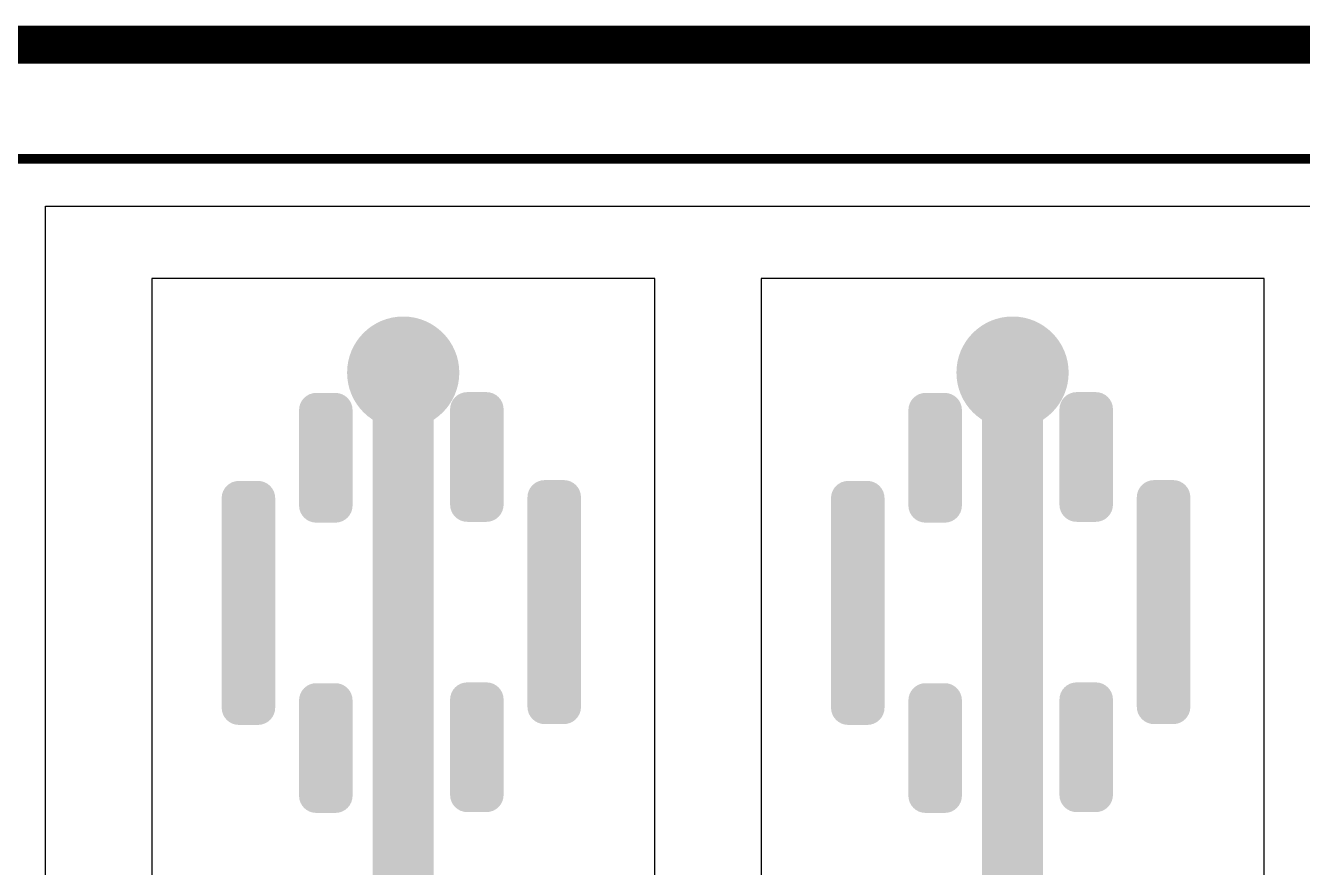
# Model space of a CAD drawing. Header units: inches. Extents: x -0.01 to 3.95, y -0.11 to 1.88.
# Drawn here: x 0.355 to 1.015, y 1.446 to 1.881 of the extents above; entities that cross this region are included whole.
import ezdxf

# ---------------------------------------------------------------- set-up
doc = ezdxf.new("R2010")
doc.units = ezdxf.units.IN
doc.header["$MEASUREMENT"] = 0
for name, color, linetype in [('Board Outline', 216, 'Continuous'), ('Bottom Layer', 5, 'Continuous'), ('Bottom Solder', 6, 'Continuous'), ('Top Layer', 1, 'Continuous'), ('Top Overlay', 2, 'Continuous'), ('Top Paste', 8, 'Continuous'), ('Top Solder', 216, 'Continuous'), ('Via Holes', 16, 'Continuous')]:
    doc.layers.add(name, color=color, linetype=linetype)

msp = doc.modelspace()

# ---------------------------------------------------------------- hatches: boundary and pattern name
at = {"layer": 'Bottom Layer'}
h = msp.add_hatch(color=5, dxfattribs=at)
edge = h.paths.add_edge_path()
edge.add_arc((0.54996, 1.70136), 0.025, 0, 360)
h = msp.add_hatch(color=5, dxfattribs=at)
edge = h.paths.add_edge_path()
edge.add_arc((0.86492, 1.70136), 0.025, 0, 360)
at = {"layer": 'Bottom Solder'}
h = msp.add_hatch(color=6, dxfattribs=at)
edge = h.paths.add_edge_path()
edge.add_arc((0.54996, 1.70136), 0.029, 0, 360)
h = msp.add_hatch(color=6, dxfattribs=at)
edge = h.paths.add_edge_path()
edge.add_arc((0.86492, 1.70136), 0.029, 0, 360)
at = {"layer": 'Top Layer'}
h = msp.add_hatch(color=1, dxfattribs=at)
edge = h.paths.add_edge_path()
edge.add_arc((0.54996, 1.70136), 0.025, 0, 360)
h = msp.add_hatch(color=1, dxfattribs=at)
edge = h.paths.add_edge_path()
edge.add_arc((0.86492, 1.70136), 0.025, 0, 360)
h = msp.add_hatch(color=1, dxfattribs=at)
edge = h.paths.add_edge_path()
edge.add_arc((0.54406, 1.70551), 0.00591, 90, 180)
edge.add_line((0.53815, 1.70551), (0.53815, 0.00472))
edge.add_arc((0.54406, 0.00472), 0.00591, 180, 270)
edge.add_line((0.54406, -0.00118), (0.55587, -0.00118))
edge.add_arc((0.55587, 0.00472), 0.00591, 270, 360)
edge.add_line((0.56177, 0.00472), (0.56177, 1.70551))
edge.add_arc((0.55587, 1.70551), 0.00591, 0, 90)
edge.add_line((0.55587, 1.71141), (0.54406, 1.71141))
h = msp.add_hatch(color=1, dxfattribs=at)
edge = h.paths.add_edge_path()
edge.add_arc((0.85902, 1.70551), 0.00591, 90, 180)
edge.add_line((0.85311, 1.70551), (0.85311, 0.00472))
edge.add_arc((0.85902, 0.00472), 0.00591, 180, 270)
edge.add_line((0.85902, -0.00118), (0.87083, -0.00118))
edge.add_arc((0.87083, 0.00472), 0.00591, 270, 360)
edge.add_line((0.87673, 0.00472), (0.87673, 1.70551))
edge.add_arc((0.87083, 1.70551), 0.00591, 0, 90)
edge.add_line((0.87083, 1.71141), (0.85902, 1.71141))
h = msp.add_hatch(color=1, dxfattribs=at)
edge = h.paths.add_edge_path()
edge.add_arc((0.50504, 1.68197), 0.00492, 90, 180)
edge.add_line((0.50012, 1.68197), (0.50012, 1.63275))
edge.add_arc((0.50504, 1.63275), 0.00492, 180, 270)
edge.add_line((0.50504, 1.62783), (0.51488, 1.62783))
edge.add_arc((0.51488, 1.63275), 0.00492, 270, 360)
edge.add_line((0.5198, 1.63275), (0.5198, 1.68197))
edge.add_arc((0.51488, 1.68197), 0.00492, 0, 90)
edge.add_line((0.51488, 1.68689), (0.50504, 1.68689))
h = msp.add_hatch(color=1, dxfattribs=at)
edge = h.paths.add_edge_path()
edge.add_arc((0.59295, 1.63317), 0.00492, 270, 360)
edge.add_line((0.59787, 1.63317), (0.59787, 1.68238))
edge.add_arc((0.59295, 1.68238), 0.00492, 0, 90)
edge.add_line((0.59295, 1.6873), (0.58311, 1.6873))
edge.add_arc((0.58311, 1.68238), 0.00492, 90, 180)
edge.add_line((0.57819, 1.68238), (0.57819, 1.63317))
edge.add_arc((0.58311, 1.63317), 0.00492, 180, 270)
edge.add_line((0.58311, 1.62824), (0.59295, 1.62824))
h = msp.add_hatch(color=1, dxfattribs=at)
edge = h.paths.add_edge_path()
edge.add_arc((0.82, 1.68197), 0.00492, 90, 180)
edge.add_line((0.81508, 1.68197), (0.81508, 1.63275))
edge.add_arc((0.82, 1.63275), 0.00492, 180, 270)
edge.add_line((0.82, 1.62783), (0.82984, 1.62783))
edge.add_arc((0.82984, 1.63275), 0.00492, 270, 360)
edge.add_line((0.83476, 1.63275), (0.83476, 1.68197))
edge.add_arc((0.82984, 1.68197), 0.00492, 0, 90)
edge.add_line((0.82984, 1.68689), (0.82, 1.68689))
h = msp.add_hatch(color=1, dxfattribs=at)
edge = h.paths.add_edge_path()
edge.add_arc((0.90791, 1.63317), 0.00492, 270, 360)
edge.add_line((0.91283, 1.63317), (0.91283, 1.68238))
edge.add_arc((0.90791, 1.68238), 0.00492, 0, 90)
edge.add_line((0.90791, 1.6873), (0.89807, 1.6873))
edge.add_arc((0.89807, 1.68238), 0.00492, 90, 180)
edge.add_line((0.89315, 1.68238), (0.89315, 1.63317))
edge.add_arc((0.89807, 1.63317), 0.00492, 180, 270)
edge.add_line((0.89807, 1.62824), (0.90791, 1.62824))
h = msp.add_hatch(color=1, dxfattribs=at)
edge = h.paths.add_edge_path()
edge.add_arc((0.46504, 1.63649), 0.00492, 90, 180)
edge.add_line((0.46012, 1.63649), (0.46012, 1.52823))
edge.add_arc((0.46504, 1.52823), 0.00492, 180, 270)
edge.add_line((0.46504, 1.5233), (0.47488, 1.5233))
edge.add_arc((0.47488, 1.52823), 0.00492, 270, 360)
edge.add_line((0.4798, 1.52823), (0.4798, 1.63649))
edge.add_arc((0.47488, 1.63649), 0.00492, 0, 90)
edge.add_line((0.47488, 1.64141), (0.46504, 1.64141))
h = msp.add_hatch(color=1, dxfattribs=at)
edge = h.paths.add_edge_path()
edge.add_arc((0.63295, 1.52864), 0.00492, 270, 360)
edge.add_line((0.63787, 1.52864), (0.63787, 1.63691))
edge.add_arc((0.63295, 1.63691), 0.00492, 0, 90)
edge.add_line((0.63295, 1.64183), (0.62311, 1.64183))
edge.add_arc((0.62311, 1.63691), 0.00492, 90, 180)
edge.add_line((0.61819, 1.63691), (0.61819, 1.52864))
edge.add_arc((0.62311, 1.52864), 0.00492, 180, 270)
edge.add_line((0.62311, 1.52372), (0.63295, 1.52372))
h = msp.add_hatch(color=1, dxfattribs=at)
edge = h.paths.add_edge_path()
edge.add_arc((0.78, 1.63649), 0.00492, 90, 180)
edge.add_line((0.77508, 1.63649), (0.77508, 1.52823))
edge.add_arc((0.78, 1.52823), 0.00492, 180, 270)
edge.add_line((0.78, 1.5233), (0.78984, 1.5233))
edge.add_arc((0.78984, 1.52823), 0.00492, 270, 360)
edge.add_line((0.79476, 1.52823), (0.79476, 1.63649))
edge.add_arc((0.78984, 1.63649), 0.00492, 0, 90)
edge.add_line((0.78984, 1.64141), (0.78, 1.64141))
h = msp.add_hatch(color=1, dxfattribs=at)
edge = h.paths.add_edge_path()
edge.add_arc((0.94791, 1.52864), 0.00492, 270, 360)
edge.add_line((0.95283, 1.52864), (0.95283, 1.63691))
edge.add_arc((0.94791, 1.63691), 0.00492, 0, 90)
edge.add_line((0.94791, 1.64183), (0.93807, 1.64183))
edge.add_arc((0.93807, 1.63691), 0.00492, 90, 180)
edge.add_line((0.93315, 1.63691), (0.93315, 1.52864))
edge.add_arc((0.93807, 1.52864), 0.00492, 180, 270)
edge.add_line((0.93807, 1.52372), (0.94791, 1.52372))
h = msp.add_hatch(color=1, dxfattribs=at)
edge = h.paths.add_edge_path()
edge.add_arc((0.50504, 1.53197), 0.00492, 90, 180)
edge.add_line((0.50012, 1.53197), (0.50012, 1.48275))
edge.add_arc((0.50504, 1.48275), 0.00492, 180, 270)
edge.add_line((0.50504, 1.47783), (0.51488, 1.47783))
edge.add_arc((0.51488, 1.48275), 0.00492, 270, 360)
edge.add_line((0.5198, 1.48275), (0.5198, 1.53197))
edge.add_arc((0.51488, 1.53197), 0.00492, 0, 90)
edge.add_line((0.51488, 1.53689), (0.50504, 1.53689))
h = msp.add_hatch(color=1, dxfattribs=at)
edge = h.paths.add_edge_path()
edge.add_arc((0.59295, 1.48317), 0.00492, 270, 360)
edge.add_line((0.59787, 1.48317), (0.59787, 1.53238))
edge.add_arc((0.59295, 1.53238), 0.00492, 0, 90)
edge.add_line((0.59295, 1.5373), (0.58311, 1.5373))
edge.add_arc((0.58311, 1.53238), 0.00492, 90, 180)
edge.add_line((0.57819, 1.53238), (0.57819, 1.48317))
edge.add_arc((0.58311, 1.48317), 0.00492, 180, 270)
edge.add_line((0.58311, 1.47824), (0.59295, 1.47824))
h = msp.add_hatch(color=1, dxfattribs=at)
edge = h.paths.add_edge_path()
edge.add_arc((0.82, 1.53197), 0.00492, 90, 180)
edge.add_line((0.81508, 1.53197), (0.81508, 1.48275))
edge.add_arc((0.82, 1.48275), 0.00492, 180, 270)
edge.add_line((0.82, 1.47783), (0.82984, 1.47783))
edge.add_arc((0.82984, 1.48275), 0.00492, 270, 360)
edge.add_line((0.83476, 1.48275), (0.83476, 1.53197))
edge.add_arc((0.82984, 1.53197), 0.00492, 0, 90)
edge.add_line((0.82984, 1.53689), (0.82, 1.53689))
h = msp.add_hatch(color=1, dxfattribs=at)
edge = h.paths.add_edge_path()
edge.add_arc((0.90791, 1.48317), 0.00492, 270, 360)
edge.add_line((0.91283, 1.48317), (0.91283, 1.53238))
edge.add_arc((0.90791, 1.53238), 0.00492, 0, 90)
edge.add_line((0.90791, 1.5373), (0.89807, 1.5373))
edge.add_arc((0.89807, 1.53238), 0.00492, 90, 180)
edge.add_line((0.89315, 1.53238), (0.89315, 1.48317))
edge.add_arc((0.89807, 1.48317), 0.00492, 180, 270)
edge.add_line((0.89807, 1.47824), (0.90791, 1.47824))
at = {"layer": 'Top Paste'}
h = msp.add_hatch(color=8, dxfattribs=at)
edge = h.paths.add_edge_path()
edge.add_arc((0.54406, 1.70551), 0.00591, 90, 180)
edge.add_line((0.53815, 1.70551), (0.53815, 0.00472))
edge.add_arc((0.54406, 0.00472), 0.00591, 180, 270)
edge.add_line((0.54406, -0.00118), (0.55587, -0.00118))
edge.add_arc((0.55587, 0.00472), 0.00591, 270, 360)
edge.add_line((0.56177, 0.00472), (0.56177, 1.70551))
edge.add_arc((0.55587, 1.70551), 0.00591, 0, 90)
edge.add_line((0.55587, 1.71141), (0.54406, 1.71141))
h = msp.add_hatch(color=8, dxfattribs=at)
edge = h.paths.add_edge_path()
edge.add_arc((0.85902, 1.70551), 0.00591, 90, 180)
edge.add_line((0.85311, 1.70551), (0.85311, 0.00472))
edge.add_arc((0.85902, 0.00472), 0.00591, 180, 270)
edge.add_line((0.85902, -0.00118), (0.87083, -0.00118))
edge.add_arc((0.87083, 0.00472), 0.00591, 270, 360)
edge.add_line((0.87673, 0.00472), (0.87673, 1.70551))
edge.add_arc((0.87083, 1.70551), 0.00591, 0, 90)
edge.add_line((0.87083, 1.71141), (0.85902, 1.71141))
h = msp.add_hatch(color=8, dxfattribs=at)
edge = h.paths.add_edge_path()
edge.add_arc((0.50504, 1.68197), 0.00492, 90, 180)
edge.add_line((0.50012, 1.68197), (0.50012, 1.63275))
edge.add_arc((0.50504, 1.63275), 0.00492, 180, 270)
edge.add_line((0.50504, 1.62783), (0.51488, 1.62783))
edge.add_arc((0.51488, 1.63275), 0.00492, 270, 360)
edge.add_line((0.5198, 1.63275), (0.5198, 1.68197))
edge.add_arc((0.51488, 1.68197), 0.00492, 0, 90)
edge.add_line((0.51488, 1.68689), (0.50504, 1.68689))
h = msp.add_hatch(color=8, dxfattribs=at)
edge = h.paths.add_edge_path()
edge.add_arc((0.59295, 1.63317), 0.00492, 270, 360)
edge.add_line((0.59787, 1.63317), (0.59787, 1.68238))
edge.add_arc((0.59295, 1.68238), 0.00492, 0, 90)
edge.add_line((0.59295, 1.6873), (0.58311, 1.6873))
edge.add_arc((0.58311, 1.68238), 0.00492, 90, 180)
edge.add_line((0.57819, 1.68238), (0.57819, 1.63317))
edge.add_arc((0.58311, 1.63317), 0.00492, 180, 270)
edge.add_line((0.58311, 1.62824), (0.59295, 1.62824))
h = msp.add_hatch(color=8, dxfattribs=at)
edge = h.paths.add_edge_path()
edge.add_arc((0.82, 1.68197), 0.00492, 90, 180)
edge.add_line((0.81508, 1.68197), (0.81508, 1.63275))
edge.add_arc((0.82, 1.63275), 0.00492, 180, 270)
edge.add_line((0.82, 1.62783), (0.82984, 1.62783))
edge.add_arc((0.82984, 1.63275), 0.00492, 270, 360)
edge.add_line((0.83476, 1.63275), (0.83476, 1.68197))
edge.add_arc((0.82984, 1.68197), 0.00492, 0, 90)
edge.add_line((0.82984, 1.68689), (0.82, 1.68689))
h = msp.add_hatch(color=8, dxfattribs=at)
edge = h.paths.add_edge_path()
edge.add_arc((0.90791, 1.63317), 0.00492, 270, 360)
edge.add_line((0.91283, 1.63317), (0.91283, 1.68238))
edge.add_arc((0.90791, 1.68238), 0.00492, 0, 90)
edge.add_line((0.90791, 1.6873), (0.89807, 1.6873))
edge.add_arc((0.89807, 1.68238), 0.00492, 90, 180)
edge.add_line((0.89315, 1.68238), (0.89315, 1.63317))
edge.add_arc((0.89807, 1.63317), 0.00492, 180, 270)
edge.add_line((0.89807, 1.62824), (0.90791, 1.62824))
h = msp.add_hatch(color=8, dxfattribs=at)
edge = h.paths.add_edge_path()
edge.add_arc((0.46504, 1.63649), 0.00492, 90, 180)
edge.add_line((0.46012, 1.63649), (0.46012, 1.52823))
edge.add_arc((0.46504, 1.52823), 0.00492, 180, 270)
edge.add_line((0.46504, 1.5233), (0.47488, 1.5233))
edge.add_arc((0.47488, 1.52823), 0.00492, 270, 360)
edge.add_line((0.4798, 1.52823), (0.4798, 1.63649))
edge.add_arc((0.47488, 1.63649), 0.00492, 0, 90)
edge.add_line((0.47488, 1.64141), (0.46504, 1.64141))
h = msp.add_hatch(color=8, dxfattribs=at)
edge = h.paths.add_edge_path()
edge.add_arc((0.63295, 1.52864), 0.00492, 270, 360)
edge.add_line((0.63787, 1.52864), (0.63787, 1.63691))
edge.add_arc((0.63295, 1.63691), 0.00492, 0, 90)
edge.add_line((0.63295, 1.64183), (0.62311, 1.64183))
edge.add_arc((0.62311, 1.63691), 0.00492, 90, 180)
edge.add_line((0.61819, 1.63691), (0.61819, 1.52864))
edge.add_arc((0.62311, 1.52864), 0.00492, 180, 270)
edge.add_line((0.62311, 1.52372), (0.63295, 1.52372))
h = msp.add_hatch(color=8, dxfattribs=at)
edge = h.paths.add_edge_path()
edge.add_arc((0.78, 1.63649), 0.00492, 90, 180)
edge.add_line((0.77508, 1.63649), (0.77508, 1.52823))
edge.add_arc((0.78, 1.52823), 0.00492, 180, 270)
edge.add_line((0.78, 1.5233), (0.78984, 1.5233))
edge.add_arc((0.78984, 1.52823), 0.00492, 270, 360)
edge.add_line((0.79476, 1.52823), (0.79476, 1.63649))
edge.add_arc((0.78984, 1.63649), 0.00492, 0, 90)
edge.add_line((0.78984, 1.64141), (0.78, 1.64141))
h = msp.add_hatch(color=8, dxfattribs=at)
edge = h.paths.add_edge_path()
edge.add_arc((0.94791, 1.52864), 0.00492, 270, 360)
edge.add_line((0.95283, 1.52864), (0.95283, 1.63691))
edge.add_arc((0.94791, 1.63691), 0.00492, 0, 90)
edge.add_line((0.94791, 1.64183), (0.93807, 1.64183))
edge.add_arc((0.93807, 1.63691), 0.00492, 90, 180)
edge.add_line((0.93315, 1.63691), (0.93315, 1.52864))
edge.add_arc((0.93807, 1.52864), 0.00492, 180, 270)
edge.add_line((0.93807, 1.52372), (0.94791, 1.52372))
h = msp.add_hatch(color=8, dxfattribs=at)
edge = h.paths.add_edge_path()
edge.add_arc((0.50504, 1.53197), 0.00492, 90, 180)
edge.add_line((0.50012, 1.53197), (0.50012, 1.48275))
edge.add_arc((0.50504, 1.48275), 0.00492, 180, 270)
edge.add_line((0.50504, 1.47783), (0.51488, 1.47783))
edge.add_arc((0.51488, 1.48275), 0.00492, 270, 360)
edge.add_line((0.5198, 1.48275), (0.5198, 1.53197))
edge.add_arc((0.51488, 1.53197), 0.00492, 0, 90)
edge.add_line((0.51488, 1.53689), (0.50504, 1.53689))
h = msp.add_hatch(color=8, dxfattribs=at)
edge = h.paths.add_edge_path()
edge.add_arc((0.59295, 1.48317), 0.00492, 270, 360)
edge.add_line((0.59787, 1.48317), (0.59787, 1.53238))
edge.add_arc((0.59295, 1.53238), 0.00492, 0, 90)
edge.add_line((0.59295, 1.5373), (0.58311, 1.5373))
edge.add_arc((0.58311, 1.53238), 0.00492, 90, 180)
edge.add_line((0.57819, 1.53238), (0.57819, 1.48317))
edge.add_arc((0.58311, 1.48317), 0.00492, 180, 270)
edge.add_line((0.58311, 1.47824), (0.59295, 1.47824))
h = msp.add_hatch(color=8, dxfattribs=at)
edge = h.paths.add_edge_path()
edge.add_arc((0.82, 1.53197), 0.00492, 90, 180)
edge.add_line((0.81508, 1.53197), (0.81508, 1.48275))
edge.add_arc((0.82, 1.48275), 0.00492, 180, 270)
edge.add_line((0.82, 1.47783), (0.82984, 1.47783))
edge.add_arc((0.82984, 1.48275), 0.00492, 270, 360)
edge.add_line((0.83476, 1.48275), (0.83476, 1.53197))
edge.add_arc((0.82984, 1.53197), 0.00492, 0, 90)
edge.add_line((0.82984, 1.53689), (0.82, 1.53689))
h = msp.add_hatch(color=8, dxfattribs=at)
edge = h.paths.add_edge_path()
edge.add_arc((0.90791, 1.48317), 0.00492, 270, 360)
edge.add_line((0.91283, 1.48317), (0.91283, 1.53238))
edge.add_arc((0.90791, 1.53238), 0.00492, 0, 90)
edge.add_line((0.90791, 1.5373), (0.89807, 1.5373))
edge.add_arc((0.89807, 1.53238), 0.00492, 90, 180)
edge.add_line((0.89315, 1.53238), (0.89315, 1.48317))
edge.add_arc((0.89807, 1.48317), 0.00492, 180, 270)
edge.add_line((0.89807, 1.47824), (0.90791, 1.47824))
at = {"layer": 'Top Solder'}
h = msp.add_hatch(color=216, dxfattribs=at)
edge = h.paths.add_edge_path()
edge.add_arc((0.54996, 1.70136), 0.029, 0, 360)
h = msp.add_hatch(color=216, dxfattribs=at)
edge = h.paths.add_edge_path()
edge.add_arc((0.86492, 1.70136), 0.029, 0, 360)
h = msp.add_hatch(color=216, dxfattribs=at)
edge = h.paths.add_edge_path()
edge.add_arc((0.54406, 1.70551), 0.00991, 90, 180)
edge.add_line((0.53415, 1.70551), (0.53415, 0.00472))
edge.add_arc((0.54406, 0.00472), 0.00991, 180, 270)
edge.add_line((0.54406, -0.00518), (0.55587, -0.00518))
edge.add_arc((0.55587, 0.00472), 0.00991, 270, 360)
edge.add_line((0.56577, 0.00472), (0.56577, 1.70551))
edge.add_arc((0.55587, 1.70551), 0.00991, 0, 90)
edge.add_line((0.55587, 1.71541), (0.54406, 1.71541))
h = msp.add_hatch(color=216, dxfattribs=at)
edge = h.paths.add_edge_path()
edge.add_arc((0.85902, 1.70551), 0.00991, 90, 180)
edge.add_line((0.84911, 1.70551), (0.84911, 0.00472))
edge.add_arc((0.85902, 0.00472), 0.00991, 180, 270)
edge.add_line((0.85902, -0.00518), (0.87083, -0.00518))
edge.add_arc((0.87083, 0.00472), 0.00991, 270, 360)
edge.add_line((0.88073, 0.00472), (0.88073, 1.70551))
edge.add_arc((0.87083, 1.70551), 0.00991, 0, 90)
edge.add_line((0.87083, 1.71541), (0.85902, 1.71541))
h = msp.add_hatch(color=216, dxfattribs=at)
edge = h.paths.add_edge_path()
edge.add_arc((0.50504, 1.68197), 0.00892, 90, 180)
edge.add_line((0.49612, 1.68197), (0.49612, 1.63275))
edge.add_arc((0.50504, 1.63275), 0.00892, 180, 270)
edge.add_line((0.50504, 1.62383), (0.51488, 1.62383))
edge.add_arc((0.51488, 1.63275), 0.00892, 270, 360)
edge.add_line((0.5238, 1.63275), (0.5238, 1.68197))
edge.add_arc((0.51488, 1.68197), 0.00892, 0, 90)
edge.add_line((0.51488, 1.69089), (0.50504, 1.69089))
h = msp.add_hatch(color=216, dxfattribs=at)
edge = h.paths.add_edge_path()
edge.add_arc((0.59295, 1.63317), 0.00892, 270, 360)
edge.add_line((0.60187, 1.63317), (0.60187, 1.68238))
edge.add_arc((0.59295, 1.68238), 0.00892, 0, 90)
edge.add_line((0.59295, 1.6913), (0.58311, 1.6913))
edge.add_arc((0.58311, 1.68238), 0.00892, 90, 180)
edge.add_line((0.57419, 1.68238), (0.57419, 1.63317))
edge.add_arc((0.58311, 1.63317), 0.00892, 180, 270)
edge.add_line((0.58311, 1.62424), (0.59295, 1.62424))
h = msp.add_hatch(color=216, dxfattribs=at)
edge = h.paths.add_edge_path()
edge.add_arc((0.82, 1.68197), 0.00892, 90, 180)
edge.add_line((0.81108, 1.68197), (0.81108, 1.63275))
edge.add_arc((0.82, 1.63275), 0.00892, 180, 270)
edge.add_line((0.82, 1.62383), (0.82984, 1.62383))
edge.add_arc((0.82984, 1.63275), 0.00892, 270, 360)
edge.add_line((0.83876, 1.63275), (0.83876, 1.68197))
edge.add_arc((0.82984, 1.68197), 0.00892, 0, 90)
edge.add_line((0.82984, 1.69089), (0.82, 1.69089))
h = msp.add_hatch(color=216, dxfattribs=at)
edge = h.paths.add_edge_path()
edge.add_arc((0.90791, 1.63317), 0.00892, 270, 360)
edge.add_line((0.91683, 1.63317), (0.91683, 1.68238))
edge.add_arc((0.90791, 1.68238), 0.00892, 0, 90)
edge.add_line((0.90791, 1.6913), (0.89807, 1.6913))
edge.add_arc((0.89807, 1.68238), 0.00892, 90, 180)
edge.add_line((0.88915, 1.68238), (0.88915, 1.63317))
edge.add_arc((0.89807, 1.63317), 0.00892, 180, 270)
edge.add_line((0.89807, 1.62424), (0.90791, 1.62424))
h = msp.add_hatch(color=216, dxfattribs=at)
edge = h.paths.add_edge_path()
edge.add_arc((0.46504, 1.63649), 0.00892, 90, 180)
edge.add_line((0.45612, 1.63649), (0.45612, 1.52823))
edge.add_arc((0.46504, 1.52823), 0.00892, 180, 270)
edge.add_line((0.46504, 1.5193), (0.47488, 1.5193))
edge.add_arc((0.47488, 1.52823), 0.00892, 270, 360)
edge.add_line((0.4838, 1.52823), (0.4838, 1.63649))
edge.add_arc((0.47488, 1.63649), 0.00892, 0, 90)
edge.add_line((0.47488, 1.64541), (0.46504, 1.64541))
h = msp.add_hatch(color=216, dxfattribs=at)
edge = h.paths.add_edge_path()
edge.add_arc((0.63295, 1.52864), 0.00892, 270, 360)
edge.add_line((0.64187, 1.52864), (0.64187, 1.63691))
edge.add_arc((0.63295, 1.63691), 0.00892, 0, 90)
edge.add_line((0.63295, 1.64583), (0.62311, 1.64583))
edge.add_arc((0.62311, 1.63691), 0.00892, 90, 180)
edge.add_line((0.61419, 1.63691), (0.61419, 1.52864))
edge.add_arc((0.62311, 1.52864), 0.00892, 180, 270)
edge.add_line((0.62311, 1.51972), (0.63295, 1.51972))
h = msp.add_hatch(color=216, dxfattribs=at)
edge = h.paths.add_edge_path()
edge.add_arc((0.78, 1.63649), 0.00892, 90, 180)
edge.add_line((0.77108, 1.63649), (0.77108, 1.52823))
edge.add_arc((0.78, 1.52823), 0.00892, 180, 270)
edge.add_line((0.78, 1.5193), (0.78984, 1.5193))
edge.add_arc((0.78984, 1.52823), 0.00892, 270, 360)
edge.add_line((0.79876, 1.52823), (0.79876, 1.63649))
edge.add_arc((0.78984, 1.63649), 0.00892, 0, 90)
edge.add_line((0.78984, 1.64541), (0.78, 1.64541))
h = msp.add_hatch(color=216, dxfattribs=at)
edge = h.paths.add_edge_path()
edge.add_arc((0.94791, 1.52864), 0.00892, 270, 360)
edge.add_line((0.95683, 1.52864), (0.95683, 1.63691))
edge.add_arc((0.94791, 1.63691), 0.00892, 0, 90)
edge.add_line((0.94791, 1.64583), (0.93807, 1.64583))
edge.add_arc((0.93807, 1.63691), 0.00892, 90, 180)
edge.add_line((0.92915, 1.63691), (0.92915, 1.52864))
edge.add_arc((0.93807, 1.52864), 0.00892, 180, 270)
edge.add_line((0.93807, 1.51972), (0.94791, 1.51972))
h = msp.add_hatch(color=216, dxfattribs=at)
edge = h.paths.add_edge_path()
edge.add_arc((0.50504, 1.53197), 0.00892, 90, 180)
edge.add_line((0.49612, 1.53197), (0.49612, 1.48275))
edge.add_arc((0.50504, 1.48275), 0.00892, 180, 270)
edge.add_line((0.50504, 1.47383), (0.51488, 1.47383))
edge.add_arc((0.51488, 1.48275), 0.00892, 270, 360)
edge.add_line((0.5238, 1.48275), (0.5238, 1.53197))
edge.add_arc((0.51488, 1.53197), 0.00892, 0, 90)
edge.add_line((0.51488, 1.54089), (0.50504, 1.54089))
h = msp.add_hatch(color=216, dxfattribs=at)
edge = h.paths.add_edge_path()
edge.add_arc((0.59295, 1.48317), 0.00892, 270, 360)
edge.add_line((0.60187, 1.48317), (0.60187, 1.53238))
edge.add_arc((0.59295, 1.53238), 0.00892, 0, 90)
edge.add_line((0.59295, 1.5413), (0.58311, 1.5413))
edge.add_arc((0.58311, 1.53238), 0.00892, 90, 180)
edge.add_line((0.57419, 1.53238), (0.57419, 1.48317))
edge.add_arc((0.58311, 1.48317), 0.00892, 180, 270)
edge.add_line((0.58311, 1.47424), (0.59295, 1.47424))
h = msp.add_hatch(color=216, dxfattribs=at)
edge = h.paths.add_edge_path()
edge.add_arc((0.82, 1.53197), 0.00892, 90, 180)
edge.add_line((0.81108, 1.53197), (0.81108, 1.48275))
edge.add_arc((0.82, 1.48275), 0.00892, 180, 270)
edge.add_line((0.82, 1.47383), (0.82984, 1.47383))
edge.add_arc((0.82984, 1.48275), 0.00892, 270, 360)
edge.add_line((0.83876, 1.48275), (0.83876, 1.53197))
edge.add_arc((0.82984, 1.53197), 0.00892, 0, 90)
edge.add_line((0.82984, 1.54089), (0.82, 1.54089))
h = msp.add_hatch(color=216, dxfattribs=at)
edge = h.paths.add_edge_path()
edge.add_arc((0.90791, 1.48317), 0.00892, 270, 360)
edge.add_line((0.91683, 1.48317), (0.91683, 1.53238))
edge.add_arc((0.90791, 1.53238), 0.00892, 0, 90)
edge.add_line((0.90791, 1.5413), (0.89807, 1.5413))
edge.add_arc((0.89807, 1.53238), 0.00892, 90, 180)
edge.add_line((0.88915, 1.53238), (0.88915, 1.48317))
edge.add_arc((0.89807, 1.48317), 0.00892, 180, 270)
edge.add_line((0.89807, 1.47424), (0.90791, 1.47424))
at = {"layer": 'Via Holes'}
h = msp.add_hatch(color=7, dxfattribs=at)
edge = h.paths.add_edge_path()
edge.add_arc((0.54996, 1.70136), 0.014, 0, 360)
h = msp.add_hatch(color=7, dxfattribs=at)
edge = h.paths.add_edge_path()
edge.add_arc((0.86492, 1.70136), 0.014, 0, 360)

# ---------------------------------------------------------------- linework, layer by layer
at = {"layer": 'Board Outline'}
msp.add_lwpolyline([(0.0794, 1.87086, 0.01969, 0.01969, 0), (3.85761, 1.87086, 0.01969, 0.01969, 0)], format="xyseb", dxfattribs=at)
at = {"layer": 'Top Layer'}
for p, q in [((0.08089, 1.87236), (3.85612, 1.87236)), ((3.79761, 1.81181), (0.1394, 1.81181)), ((0.365, -0.00264), (0.365, 1.78736)), ((0.365, 1.78736), (3.56961, 1.78736)), ((0.68, 1.75), (0.42, 1.75)), ((0.42, 1.75), (0.42, -0.00264)), ((0.68, -0.00264), (0.68, 1.75)), ((0.995, 1.75), (0.73496, 1.75)), ((0.73496, 1.75), (0.73496, -0.00264)), ((0.995, -0.00264), (0.995, 1.75))]:
    msp.add_line(p, q, dxfattribs=at)
at = {"layer": 'Top Overlay'}
msp.add_lwpolyline([(0.1394, 1.81181, 0.005, 0.005, 0), (3.79761, 1.81181, 0.005, 0.005, 0)], format="xyseb", dxfattribs=at)
at = {"layer": 'Top Solder'}
for p, q in [((0.08089, 1.87236), (3.85612, 1.87236)), ((3.79761, 1.81181), (0.1394, 1.81181))]:
    msp.add_line(p, q, dxfattribs=at)

doc.saveas('drawing.dxf')
